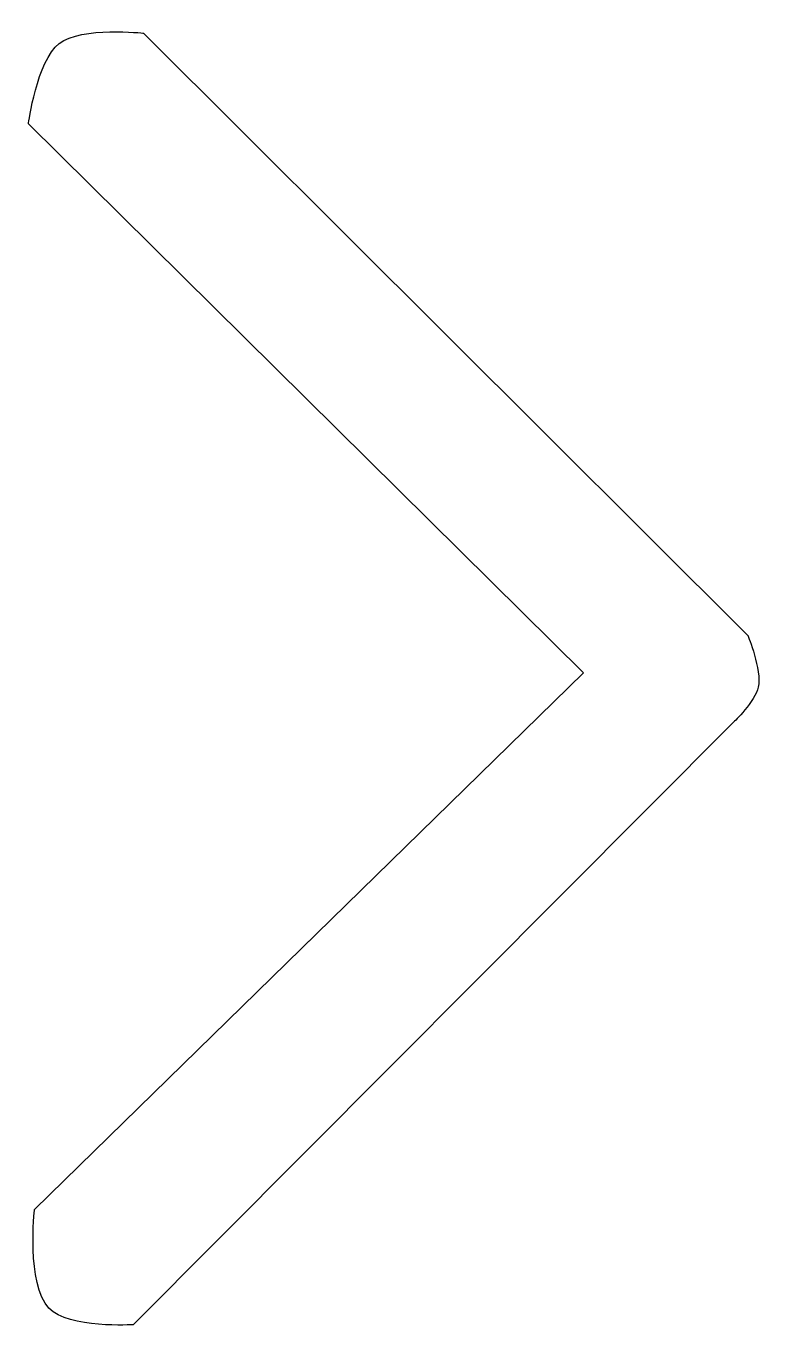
# Model space of a CAD drawing. Header units: millimetres. Extents: x 71.1 to 99.9, y 35.5 to 86.5.
import ezdxf

# ---------------------------------------------------------------- set-up
doc = ezdxf.new("R2010")
doc.units = ezdxf.units.MM
doc.layers.add('Layer_1', color=7, linetype='CONTINUOUS')

msp = doc.modelspace()

# ---------------------------------------------------------------- linework, layer by layer
at = {"layer": 'Layer_1', "color": 7}
for points in [[(75.70114, 86.26222), (99.403095, 62.64088)], [(71.428339, 40.14821), (92.953582, 61.18974), (71.186481, 82.71498)], [(98.838762, 59.25489), (75.298045, 35.63355)]]:
    msp.add_lwpolyline(points, dxfattribs=at)
msp.add_lwpolyline([(71.428339, 40.14821)], close=True, dxfattribs=at)
for points in [[(72.395764, 85.85912), (73.270924, 86.54183), (75.70114, 86.26222), (75.70114, 86.26222)], [(71.186481, 82.71498), (71.186481, 82.71498), (71.510404, 85.16845), (72.395764, 85.85912)], [(99.403095, 62.64088), (99.403095, 62.64088), (99.948093, 61.29568), (99.806187, 60.62541)], [(99.806187, 60.62541), (99.690366, 60.07835), (98.838762, 59.25489), (98.838762, 59.25489)], [(71.992669, 36.2785), (71.093254, 37.22205), (71.428339, 40.14821), (71.428339, 40.14821)], [(75.298045, 35.63355), (75.298045, 35.63355), (72.767214, 35.46595), (71.992669, 36.2785)]]:
    msp.add_open_spline(points, degree=3, dxfattribs=at)

doc.saveas('drawing.dxf')
